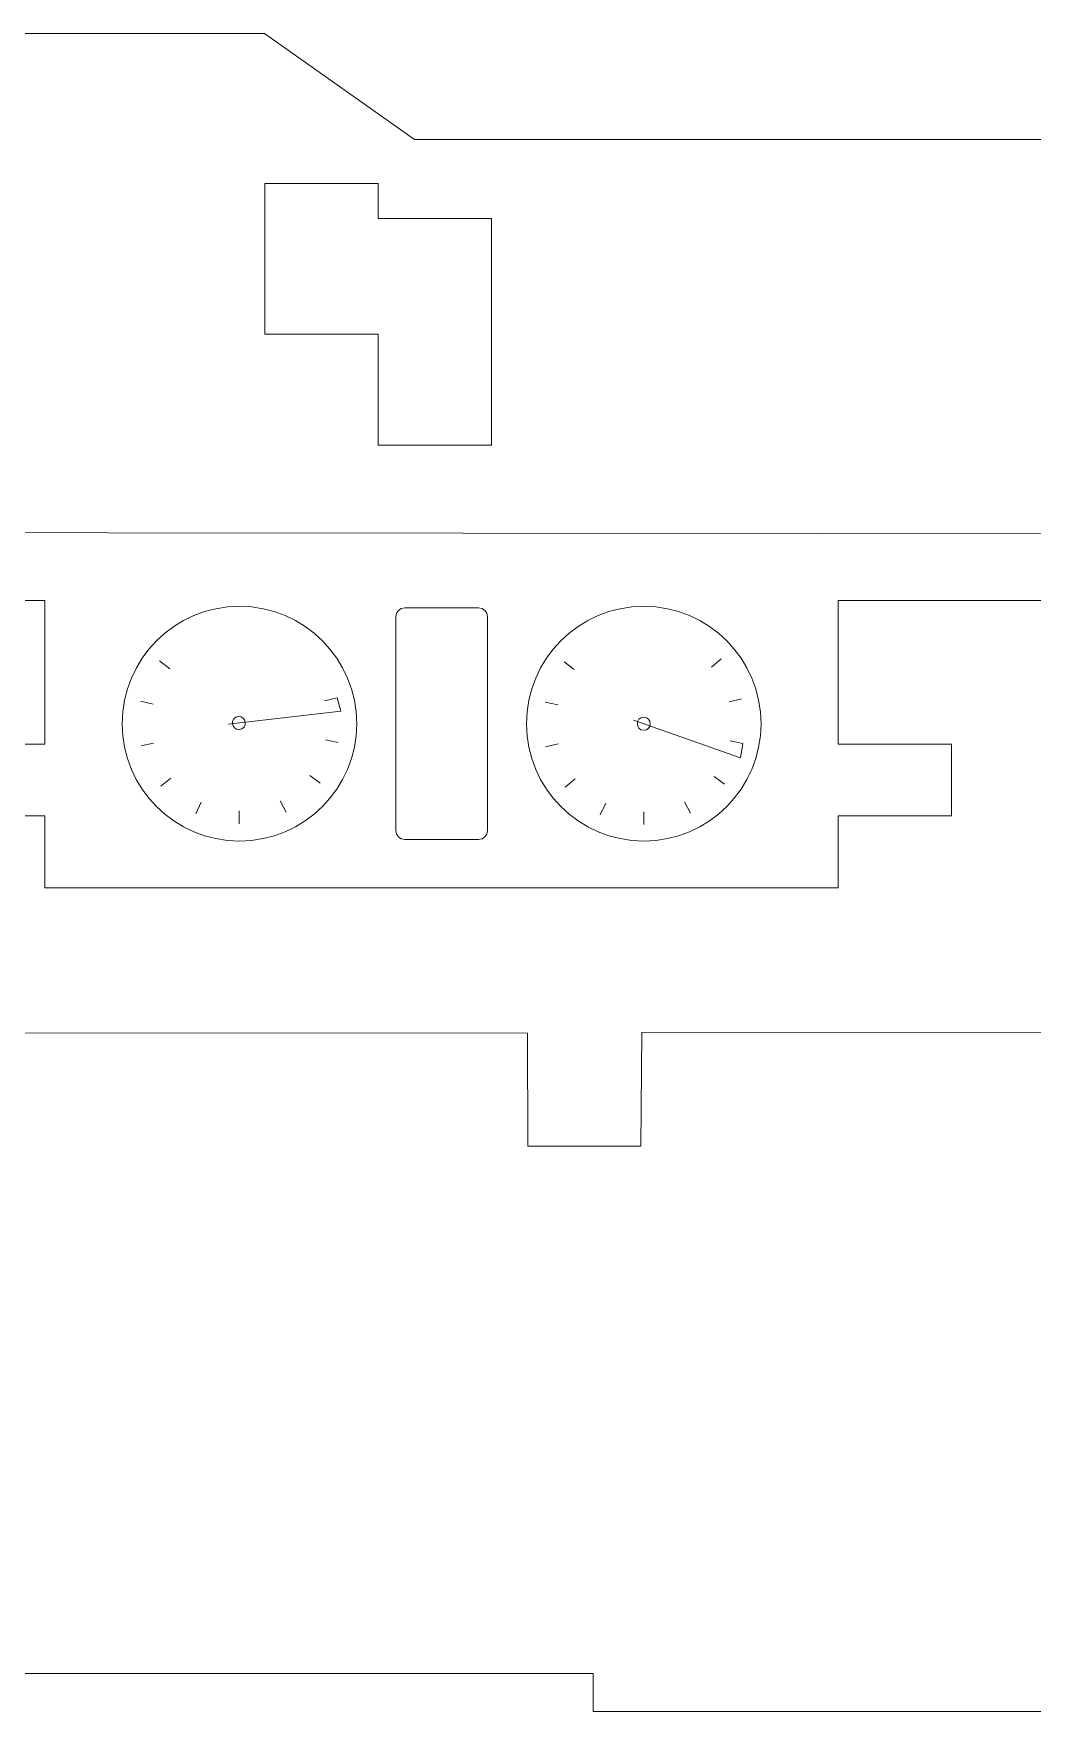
# Model space of a CAD drawing. Header units: centimetres. Extents: x -55 to 59, y -21 to 8.
# Drawn here: x 22.958 to 25.604, y -15.095 to -10.652 of the extents above; entities that cross this region are included whole.
import ezdxf

# ---------------------------------------------------------------- set-up
doc = ezdxf.new("R2010")
doc.units = ezdxf.units.CM
doc.header["$MEASUREMENT"] = 0
doc.layers.add('Camada 1', color=7, linetype='Continuous')

msp = doc.modelspace()

# ---------------------------------------------------------------- linework, layer by layer
at = {"layer": 'Camada 1', "color": 3, "lineweight": 9}
for points, knots in [([(25.38984, -12.72344), (25.38984, -12.72344), (25.38984, -12.53329), (25.38984, -12.53329), (25.38984, -12.53329), (25.38984, -12.53329), (25.08959, -12.53329), (25.08959, -12.53329), (25.08959, -12.53329), (25.08959, -12.53329), (25.08959, -12.15308), (25.08959, -12.15308), (25.08959, -12.15308), (25.08959, -12.15308), (25.82923, -12.15308), (25.82923, -12.15308), (25.82923, -12.15308), (25.82923, -12.15308), (25.82923, -12.45332), (25.82923, -12.45332), (25.82923, -12.45332), (25.82923, -12.45332), (26.42976, -12.45332), (26.42976, -12.45332), (26.42976, -12.45332), (26.42976, -12.45332), (26.42976, -12.15308), (26.42976, -12.15308), (26.42976, -12.15308), (26.42976, -12.15308), (26.89336, -12.15308), (26.89336, -12.15308), (26.89336, -12.15308), (26.89336, -12.15308), (26.91687, -11.97734), (26.91687, -11.97734), (26.91687, -11.97734), (26.91687, -11.97734), (27.21459, -12.01652), (27.21459, -12.01652), (27.21459, -12.01652), (27.21459, -12.01652), (27.25377, -11.71885), (27.25377, -11.71885), (27.25377, -11.71885), (27.25377, -11.71885), (26.95609, -11.67965), (26.95609, -11.67965), (26.95609, -11.67965), (26.95609, -11.67965), (26.988, -11.23556), (26.988, -11.23556), (26.988, -11.23556), (26.988, -11.23556), (27.28825, -11.23556), (27.28825, -11.23556), (27.28825, -11.23556), (27.28825, -11.23556), (27.28825, -10.93526), (27.28825, -10.93526), (27.28825, -10.93526), (27.28825, -10.93526), (26.988, -10.93526), (26.988, -10.93526), (26.988, -10.93526), (26.988, -10.93526), (26.988, -10.6518), (26.988, -10.6518), (26.988, -10.6518), (26.988, -10.6518), (26.47167, -10.6518), (26.47167, -10.6518), (26.47167, -10.6518), (26.47167, -10.6518), (26.25038, -10.93206), (26.25038, -10.93206), (26.25038, -10.93206), (26.25038, -10.93206), (23.96727, -10.93206), (23.96727, -10.93206), (23.96727, -10.93206), (23.96727, -10.93206), (23.56975, -10.6518), (23.56975, -10.6518), (23.56975, -10.6518), (23.56975, -10.6518), (20.86741, -10.6518), (20.86741, -10.6518), (20.86741, -10.6518), (20.86741, -10.6518), (20.41762, -10.94309), (20.41762, -10.94309), (20.41762, -10.94309), (20.41762, -10.94309), (17.97187, -10.94549), (17.97187, -10.94549), (17.97187, -10.94549), (17.97187, -10.94549), (17.76101, -10.6518), (17.76101, -10.6518), (17.76101, -10.6518), (17.76101, -10.6518), (17.44918, -10.6518), (17.44918, -10.6518), (17.44918, -10.6518), (17.44918, -10.6518), (17.44918, -10.93526), (17.44918, -10.93526), (17.44918, -10.93526), (17.44918, -10.93526), (17.14893, -10.93526), (17.14893, -10.93526), (17.14893, -10.93526), (17.14893, -10.93526), (17.14893, -11.23552), (17.14893, -11.23552), (17.14893, -11.23552), (17.14893, -11.23552), (17.44918, -11.23552), (17.44918, -11.23552), (17.44918, -11.23552), (17.44918, -11.23552), (17.48707, -11.67965), (17.48707, -11.67965), (17.48707, -11.67965), (17.48707, -11.67965), (17.18341, -11.71881), (17.18341, -11.71881), (17.18341, -11.71881), (17.18341, -11.71881), (17.22257, -12.01649), (17.22257, -12.01649), (17.22257, -12.01649), (17.22257, -12.01649), (17.53218, -11.96812), (17.53218, -11.96812), (17.53218, -11.96812), (17.53218, -11.96812), (17.56104, -12.15308), (17.56104, -12.15308), (17.56104, -12.15308), (17.56104, -12.15308), (22.98775, -12.15308), (22.98775, -12.15308), (22.98775, -12.15308), (22.98775, -12.15308), (22.98775, -12.53329), (22.98775, -12.53329), (22.98775, -12.53329), (22.98775, -12.53329), (22.68748, -12.53329), (22.68748, -12.53329), (22.68748, -12.53329), (22.68748, -12.53329), (22.68748, -12.72344), (22.68748, -12.72344), (22.68748, -12.72344), (22.68748, -12.72344), (22.98775, -12.72344), (22.98775, -12.72344), (22.98775, -12.72344), (22.98775, -12.72344), (22.98775, -12.91372), (22.98775, -12.91372), (22.98775, -12.91372), (22.98775, -12.91372), (25.08959, -12.91372), (25.08959, -12.91372), (25.08959, -12.91372), (25.08959, -12.91372), (25.08959, -12.72344), (25.08959, -12.72344), (25.08959, -12.72344), (25.08959, -12.72344), (25.38984, -12.72344), (25.38984, -12.72344)], [0, 0, 0, 0, 0.0222222, 0.0222222, 0.0222222, 0.0222222, 0.0444444, 0.0444444, 0.0444444, 0.0444444, 0.0666667, 0.0666667, 0.0666667, 0.0666667, 0.0888889, 0.0888889, 0.0888889, 0.0888889, 0.1111111, 0.1111111, 0.1111111, 0.1111111, 0.1333333, 0.1333333, 0.1333333, 0.1333333, 0.1555556, 0.1555556, 0.1555556, 0.1555556, 0.1777778, 0.1777778, 0.1777778, 0.1777778, 0.2, 0.2, 0.2, 0.2, 0.2222222, 0.2222222, 0.2222222, 0.2222222, 0.2444444, 0.2444444, 0.2444444, 0.2444444, 0.2666667, 0.2666667, 0.2666667, 0.2666667, 0.2888889, 0.2888889, 0.2888889, 0.2888889, 0.3111111, 0.3111111, 0.3111111, 0.3111111, 0.3333333, 0.3333333, 0.3333333, 0.3333333, 0.3555556, 0.3555556, 0.3555556, 0.3555556, 0.3777778, 0.3777778, 0.3777778, 0.3777778, 0.4, 0.4, 0.4, 0.4, 0.4222222, 0.4222222, 0.4222222, 0.4222222, 0.4444444, 0.4444444, 0.4444444, 0.4444444, 0.4666667, 0.4666667, 0.4666667, 0.4666667, 0.4888889, 0.4888889, 0.4888889, 0.4888889, 0.5111111, 0.5111111, 0.5111111, 0.5111111, 0.5333333, 0.5333333, 0.5333333, 0.5333333, 0.5555556, 0.5555556, 0.5555556, 0.5555556, 0.5777778, 0.5777778, 0.5777778, 0.5777778, 0.6, 0.6, 0.6, 0.6, 0.6222222, 0.6222222, 0.6222222, 0.6222222, 0.6444444, 0.6444444, 0.6444444, 0.6444444, 0.6666667, 0.6666667, 0.6666667, 0.6666667, 0.6888889, 0.6888889, 0.6888889, 0.6888889, 0.7111111, 0.7111111, 0.7111111, 0.7111111, 0.7333333, 0.7333333, 0.7333333, 0.7333333, 0.7555556, 0.7555556, 0.7555556, 0.7555556, 0.7777778, 0.7777778, 0.7777778, 0.7777778, 0.8, 0.8, 0.8, 0.8, 0.8222222, 0.8222222, 0.8222222, 0.8222222, 0.8444444, 0.8444444, 0.8444444, 0.8444444, 0.8666667, 0.8666667, 0.8666667, 0.8666667, 0.8888889, 0.8888889, 0.8888889, 0.8888889, 0.9111111, 0.9111111, 0.9111111, 0.9111111, 0.9333333, 0.9333333, 0.9333333, 0.9333333, 0.9555556, 0.9555556, 0.9555556, 0.9555556, 1, 1, 1, 1]), ([(24.44058, -14.99448), (24.44058, -14.99448), (24.44058, -15.09459), (24.44058, -15.09459), (24.44058, -15.09459), (24.44058, -15.09459), (27.9339, -15.09459), (27.9339, -15.09459), (27.9339, -15.09459), (27.9339, -15.09459), (27.9667, -15.0922), (27.9667, -15.0922), (27.9667, -15.0922), (27.9667, -15.0922), (27.99903, -15.08551), (27.99903, -15.08551), (27.99903, -15.08551), (27.99903, -15.08551), (28.03035, -15.07475), (28.03035, -15.07475), (28.03035, -15.07475), (28.03035, -15.07475), (28.06015, -15.06017), (28.06015, -15.06017), (28.06015, -15.06017), (28.06015, -15.06017), (28.0879, -15.04203), (28.0879, -15.04203), (28.0879, -15.04203), (28.0879, -15.04203), (28.11308, -15.02057), (28.11308, -15.02057), (28.11308, -15.02057), (28.11308, -15.02057), (28.13517, -14.99604), (28.13517, -14.99604), (28.13517, -14.99604), (28.13517, -14.99604), (28.15364, -14.96868), (28.15364, -14.96868), (28.15364, -14.96868), (28.15364, -14.96868), (28.17823, -14.90968), (28.17823, -14.90968), (28.17823, -14.90968), (28.17823, -14.90968), (28.18694, -14.84433), (28.18694, -14.84433), (28.18694, -14.84433), (28.18694, -14.84433), (28.18547, -12.69412), (28.18547, -12.69412), (28.18547, -12.69412), (28.18547, -12.69412), (28.18149, -12.6712), (28.18149, -12.6712), (28.18149, -12.6712), (28.18149, -12.6712), (28.17544, -12.64901), (28.17544, -12.64901), (28.17544, -12.64901), (28.17544, -12.64901), (28.16745, -12.62763), (28.16745, -12.62763), (28.16745, -12.62763), (28.16745, -12.62763), (28.15761, -12.60718), (28.15761, -12.60718), (28.15761, -12.60718), (28.15761, -12.60718), (28.14605, -12.58776), (28.14605, -12.58776), (28.14605, -12.58776), (28.14605, -12.58776), (28.13287, -12.56947), (28.13287, -12.56947), (28.13287, -12.56947), (28.13287, -12.56947), (28.11818, -12.55241), (28.11818, -12.55241), (28.11818, -12.55241), (28.11818, -12.55241), (28.1021, -12.53668), (28.1021, -12.53668), (28.1021, -12.53668), (28.1021, -12.53668), (28.08473, -12.52238), (28.08473, -12.52238), (28.08473, -12.52238), (28.08473, -12.52238), (28.06618, -12.50962), (28.06618, -12.50962), (28.06618, -12.50962), (28.06618, -12.50962), (28.04658, -12.49849), (28.04658, -12.49849), (28.04658, -12.49849), (28.04658, -12.49849), (28.02602, -12.4891), (28.02602, -12.4891), (28.02602, -12.4891), (28.02602, -12.4891), (28.00462, -12.48154), (28.00462, -12.48154), (28.00462, -12.48154), (28.00462, -12.48154), (27.98249, -12.47593), (27.98249, -12.47593), (27.98249, -12.47593), (27.98249, -12.47593), (27.95974, -12.47236), (27.95974, -12.47236), (27.95974, -12.47236), (27.95974, -12.47236), (27.93648, -12.47093), (27.93648, -12.47093), (27.93648, -12.47093), (27.93648, -12.47093), (26.96956, -12.47093), (26.96956, -12.47093), (26.96956, -12.47093), (26.96956, -12.47093), (26.96944, -13.29614), (26.96944, -13.29614), (26.96944, -13.29614), (26.96944, -13.29614), (24.56903, -13.29727), (24.56903, -13.29727), (24.56903, -13.29727), (24.56903, -13.29727), (24.56706, -13.59746), (24.56706, -13.59746), (24.56706, -13.59746), (24.56706, -13.59746), (24.26744, -13.59758), (24.26744, -13.59758), (24.26744, -13.59758), (24.26744, -13.59758), (24.26675, -13.29889), (24.26675, -13.29889), (24.26675, -13.29889), (24.26675, -13.29889), (21.56656, -13.29727), (21.56656, -13.29727), (21.56656, -13.29727), (21.56656, -13.29727), (21.56404, -13.59758), (21.56404, -13.59758), (21.56404, -13.59758), (21.56404, -13.59758), (21.26385, -13.59758), (21.26385, -13.59758), (21.26385, -13.59758), (21.26385, -13.59758), (21.26378, -13.29775), (21.26378, -13.29775), (21.26378, -13.29775), (21.26378, -13.29775), (18.86388, -13.29727), (18.86388, -13.29727), (18.86388, -13.29727), (18.86388, -13.29727), (18.86144, -12.4714), (18.86144, -12.4714), (18.86144, -12.4714), (18.86144, -12.4714), (17.86249, -12.47384), (17.86249, -12.47384), (17.86249, -12.47384), (17.86249, -12.47384), (17.83944, -12.47918), (17.83944, -12.47918), (17.83944, -12.47918), (17.83944, -12.47918), (17.81737, -12.48635), (17.81737, -12.48635), (17.81737, -12.48635), (17.81737, -12.48635), (17.79634, -12.49527), (17.79634, -12.49527), (17.79634, -12.49527), (17.79634, -12.49527), (17.77642, -12.50584), (17.77642, -12.50584), (17.77642, -12.50584), (17.77642, -12.50584), (17.75769, -12.51798), (17.75769, -12.51798), (17.75769, -12.51798), (17.75769, -12.51798), (17.74022, -12.53159), (17.74022, -12.53159), (17.74022, -12.53159), (17.74022, -12.53159), (17.72408, -12.54661), (17.72408, -12.54661), (17.72408, -12.54661), (17.72408, -12.54661), (17.70934, -12.56292), (17.70934, -12.56292), (17.70934, -12.56292), (17.70934, -12.56292), (17.69606, -12.58045), (17.69606, -12.58045), (17.69606, -12.58045), (17.69606, -12.58045), (17.68433, -12.5991), (17.68433, -12.5991), (17.68433, -12.5991), (17.68433, -12.5991), (17.67421, -12.61879), (17.67421, -12.61879), (17.67421, -12.61879), (17.67421, -12.61879), (17.66577, -12.63944), (17.66577, -12.63944), (17.66577, -12.63944), (17.66577, -12.63944), (17.65908, -12.66094), (17.65908, -12.66094), (17.65908, -12.66094), (17.65908, -12.66094), (17.65422, -12.68322), (17.65422, -12.68322), (17.65422, -12.68322), (17.65422, -12.68322), (17.65125, -12.70619), (17.65125, -12.70619), (17.65125, -12.70619), (17.65125, -12.70619), (17.65024, -12.72975), (17.65024, -12.72975), (17.65024, -12.72975), (17.65024, -12.72975), (17.65153, -14.86982), (17.65153, -14.86982), (17.65153, -14.86982), (17.65153, -14.86982), (17.65608, -14.89323), (17.65608, -14.89323), (17.65608, -14.89323), (17.65608, -14.89323), (17.66246, -14.91582), (17.66246, -14.91582), (17.66246, -14.91582), (17.66246, -14.91582), (17.67058, -14.93751), (17.67058, -14.93751), (17.67058, -14.93751), (17.67058, -14.93751), (17.68038, -14.95821), (17.68038, -14.95821), (17.68038, -14.95821), (17.68038, -14.95821), (17.69177, -14.97781), (17.69177, -14.97781), (17.69177, -14.97781), (17.69177, -14.97781), (17.70469, -14.99623), (17.70469, -14.99623), (17.70469, -14.99623), (17.70469, -14.99623), (17.71906, -15.01337), (17.71906, -15.01337), (17.71906, -15.01337), (17.71906, -15.01337), (17.73481, -15.02914), (17.73481, -15.02914), (17.73481, -15.02914), (17.73481, -15.02914), (17.75187, -15.04344), (17.75187, -15.04344), (17.75187, -15.04344), (17.75187, -15.04344), (17.77015, -15.05618), (17.77015, -15.05618), (17.77015, -15.05618), (17.77015, -15.05618), (17.78958, -15.06727), (17.78958, -15.06727), (17.78958, -15.06727), (17.78958, -15.06727), (17.81009, -15.0766), (17.81009, -15.0766), (17.81009, -15.0766), (17.81009, -15.0766), (17.83162, -15.0841), (17.83162, -15.0841), (17.83162, -15.0841), (17.83162, -15.0841), (17.85407, -15.08966), (17.85407, -15.08966), (17.85407, -15.08966), (17.85407, -15.08966), (17.87738, -15.09318), (17.87738, -15.09318), (17.87738, -15.09318), (17.87738, -15.09318), (17.90147, -15.09459), (17.90147, -15.09459), (17.90147, -15.09459), (17.90147, -15.09459), (21.36702, -15.09459), (21.36702, -15.09459), (21.36702, -15.09459), (21.36702, -15.09459), (21.36702, -14.99448), (21.36702, -14.99448), (21.36702, -14.99448), (21.36702, -14.99448), (24.44058, -14.99448), (24.44058, -14.99448)], [0, 0, 0, 0, 0.0126582, 0.0126582, 0.0126582, 0.0126582, 0.0253165, 0.0253165, 0.0253165, 0.0253165, 0.0379747, 0.0379747, 0.0379747, 0.0379747, 0.0506329, 0.0506329, 0.0506329, 0.0506329, 0.0632911, 0.0632911, 0.0632911, 0.0632911, 0.0759494, 0.0759494, 0.0759494, 0.0759494, 0.0886076, 0.0886076, 0.0886076, 0.0886076, 0.1012658, 0.1012658, 0.1012658, 0.1012658, 0.1139241, 0.1139241, 0.1139241, 0.1139241, 0.1265823, 0.1265823, 0.1265823, 0.1265823, 0.1392405, 0.1392405, 0.1392405, 0.1392405, 0.1518987, 0.1518987, 0.1518987, 0.1518987, 0.164557, 0.164557, 0.164557, 0.164557, 0.1772152, 0.1772152, 0.1772152, 0.1772152, 0.1898734, 0.1898734, 0.1898734, 0.1898734, 0.2025316, 0.2025316, 0.2025316, 0.2025316, 0.2151899, 0.2151899, 0.2151899, 0.2151899, 0.2278481, 0.2278481, 0.2278481, 0.2278481, 0.2405063, 0.2405063, 0.2405063, 0.2405063, 0.2531646, 0.2531646, 0.2531646, 0.2531646, 0.2658228, 0.2658228, 0.2658228, 0.2658228, 0.278481, 0.278481, 0.278481, 0.278481, 0.2911392, 0.2911392, 0.2911392, 0.2911392, 0.3037975, 0.3037975, 0.3037975, 0.3037975, 0.3164557, 0.3164557, 0.3164557, 0.3164557, 0.3291139, 0.3291139, 0.3291139, 0.3291139, 0.3417722, 0.3417722, 0.3417722, 0.3417722, 0.3544304, 0.3544304, 0.3544304, 0.3544304, 0.3670886, 0.3670886, 0.3670886, 0.3670886, 0.3797468, 0.3797468, 0.3797468, 0.3797468, 0.3924051, 0.3924051, 0.3924051, 0.3924051, 0.4050633, 0.4050633, 0.4050633, 0.4050633, 0.4177215, 0.4177215, 0.4177215, 0.4177215, 0.4303797, 0.4303797, 0.4303797, 0.4303797, 0.443038, 0.443038, 0.443038, 0.443038, 0.4556962, 0.4556962, 0.4556962, 0.4556962, 0.4683544, 0.4683544, 0.4683544, 0.4683544, 0.4810127, 0.4810127, 0.4810127, 0.4810127, 0.4936709, 0.4936709, 0.4936709, 0.4936709, 0.5063291, 0.5063291, 0.5063291, 0.5063291, 0.5189873, 0.5189873, 0.5189873, 0.5189873, 0.5316456, 0.5316456, 0.5316456, 0.5316456, 0.5443038, 0.5443038, 0.5443038, 0.5443038, 0.556962, 0.556962, 0.556962, 0.556962, 0.5696203, 0.5696203, 0.5696203, 0.5696203, 0.5822785, 0.5822785, 0.5822785, 0.5822785, 0.5949367, 0.5949367, 0.5949367, 0.5949367, 0.6075949, 0.6075949, 0.6075949, 0.6075949, 0.6202532, 0.6202532, 0.6202532, 0.6202532, 0.6329114, 0.6329114, 0.6329114, 0.6329114, 0.6455696, 0.6455696, 0.6455696, 0.6455696, 0.6582278, 0.6582278, 0.6582278, 0.6582278, 0.6708861, 0.6708861, 0.6708861, 0.6708861, 0.6835443, 0.6835443, 0.6835443, 0.6835443, 0.6962025, 0.6962025, 0.6962025, 0.6962025, 0.7088608, 0.7088608, 0.7088608, 0.7088608, 0.721519, 0.721519, 0.721519, 0.721519, 0.7341772, 0.7341772, 0.7341772, 0.7341772, 0.7468354, 0.7468354, 0.7468354, 0.7468354, 0.7594937, 0.7594937, 0.7594937, 0.7594937, 0.7721519, 0.7721519, 0.7721519, 0.7721519, 0.7848101, 0.7848101, 0.7848101, 0.7848101, 0.7974684, 0.7974684, 0.7974684, 0.7974684, 0.8101266, 0.8101266, 0.8101266, 0.8101266, 0.8227848, 0.8227848, 0.8227848, 0.8227848, 0.835443, 0.835443, 0.835443, 0.835443, 0.8481013, 0.8481013, 0.8481013, 0.8481013, 0.8607595, 0.8607595, 0.8607595, 0.8607595, 0.8734177, 0.8734177, 0.8734177, 0.8734177, 0.8860759, 0.8860759, 0.8860759, 0.8860759, 0.8987342, 0.8987342, 0.8987342, 0.8987342, 0.9113924, 0.9113924, 0.9113924, 0.9113924, 0.9240506, 0.9240506, 0.9240506, 0.9240506, 0.9367089, 0.9367089, 0.9367089, 0.9367089, 0.9493671, 0.9493671, 0.9493671, 0.9493671, 0.9620253, 0.9620253, 0.9620253, 0.9620253, 0.9746835, 0.9746835, 0.9746835, 0.9746835, 1, 1, 1, 1])]:
    msp.add_open_spline(points, degree=3, knots=knots, dxfattribs=at)
at = {"layer": 'Camada 1', "color": 5, "lineweight": 9}
msp.add_open_spline([(23.87072, -11.04886), (23.87072, -11.04886), (23.5704, -11.04886), (23.5704, -11.04886), (23.5704, -11.04886), (23.5704, -11.04886), (23.5704, -11.44792), (23.5704, -11.44792), (23.5704, -11.44792), (23.5704, -11.44792), (23.87072, -11.44792), (23.87072, -11.44792), (23.87072, -11.44792), (23.87072, -11.44792), (23.87072, -11.74184), (23.87072, -11.74184), (23.87072, -11.74184), (23.87072, -11.74184), (24.17102, -11.74184), (24.17102, -11.74184), (24.17102, -11.74184), (24.17102, -11.74184), (24.17102, -11.14126), (24.17102, -11.14126), (24.17102, -11.14126), (24.17102, -11.14126), (23.87072, -11.14126), (23.87072, -11.14126), (23.87072, -11.14126), (23.87072, -11.14126), (23.87072, -11.04886), (23.87072, -11.04886)], degree=3, knots=[0, 0, 0, 0, 0.1111111, 0.1111111, 0.1111111, 0.1111111, 0.2222222, 0.2222222, 0.2222222, 0.2222222, 0.3333333, 0.3333333, 0.3333333, 0.3333333, 0.4444444, 0.4444444, 0.4444444, 0.4444444, 0.5555556, 0.5555556, 0.5555556, 0.5555556, 0.6666667, 0.6666667, 0.6666667, 0.6666667, 0.7777778, 0.7777778, 0.7777778, 0.7777778, 1, 1, 1, 1], dxfattribs=at)
at = {"layer": 'Camada 1', "color": 1, "lineweight": 9}
msp.add_open_spline([(26.91687, -11.97734), (26.91687, -11.97734), (17.51168, -11.96812), (17.51168, -11.96812)], degree=3, dxfattribs=at)
for points, knots in [([(23.80024, -12.57151), (23.80024, -12.57151), (23.78979, -12.60004), (23.78979, -12.60004), (23.78979, -12.60004), (23.78979, -12.60004), (23.77671, -12.6272), (23.77671, -12.6272), (23.77671, -12.6272), (23.77671, -12.6272), (23.76115, -12.65281), (23.76115, -12.65281), (23.76115, -12.65281), (23.76115, -12.65281), (23.74327, -12.67673), (23.74327, -12.67673), (23.74327, -12.67673), (23.74327, -12.67673), (23.72322, -12.69879), (23.72322, -12.69879), (23.72322, -12.69879), (23.72322, -12.69879), (23.70116, -12.71884), (23.70116, -12.71884), (23.70116, -12.71884), (23.70116, -12.71884), (23.67724, -12.73673), (23.67724, -12.73673), (23.67724, -12.73673), (23.67724, -12.73673), (23.65163, -12.75229), (23.65163, -12.75229), (23.65163, -12.75229), (23.65163, -12.75229), (23.62448, -12.76537), (23.62448, -12.76537), (23.62448, -12.76537), (23.62448, -12.76537), (23.59594, -12.77582), (23.59594, -12.77582), (23.59594, -12.77582), (23.59594, -12.77582), (23.56617, -12.78348), (23.56617, -12.78348), (23.56617, -12.78348), (23.56617, -12.78348), (23.53532, -12.78819), (23.53532, -12.78819), (23.53532, -12.78819), (23.53532, -12.78819), (23.50356, -12.78979), (23.50356, -12.78979), (23.50356, -12.78979), (23.50356, -12.78979), (23.4718, -12.78819), (23.4718, -12.78819), (23.4718, -12.78819), (23.4718, -12.78819), (23.44095, -12.78348), (23.44095, -12.78348), (23.44095, -12.78348), (23.44095, -12.78348), (23.41118, -12.77583), (23.41118, -12.77583), (23.41118, -12.77583), (23.41118, -12.77583), (23.38264, -12.76538), (23.38264, -12.76538), (23.38264, -12.76538), (23.38264, -12.76538), (23.35548, -12.7523), (23.35548, -12.7523), (23.35548, -12.7523), (23.35548, -12.7523), (23.32987, -12.73674), (23.32987, -12.73674), (23.32987, -12.73674), (23.32987, -12.73674), (23.30595, -12.71886), (23.30595, -12.71886), (23.30595, -12.71886), (23.30595, -12.71886), (23.28389, -12.69881), (23.28389, -12.69881), (23.28389, -12.69881), (23.28389, -12.69881), (23.26384, -12.67675), (23.26384, -12.67675), (23.26384, -12.67675), (23.26384, -12.67675), (23.24596, -12.65284), (23.24596, -12.65284), (23.24596, -12.65284), (23.24596, -12.65284), (23.2304, -12.62722), (23.2304, -12.62722), (23.2304, -12.62722), (23.2304, -12.62722), (23.21732, -12.60007), (23.21732, -12.60007), (23.21732, -12.60007), (23.21732, -12.60007), (23.20688, -12.57153), (23.20688, -12.57153), (23.20688, -12.57153), (23.20688, -12.57153), (23.19922, -12.54176), (23.19922, -12.54176), (23.19922, -12.54176), (23.19922, -12.54176), (23.19452, -12.51091), (23.19452, -12.51091), (23.19452, -12.51091), (23.19452, -12.51091), (23.19291, -12.47915), (23.19291, -12.47915), (23.19291, -12.47915), (23.19291, -12.47915), (23.19452, -12.44739), (23.19452, -12.44739), (23.19452, -12.44739), (23.19452, -12.44739), (23.19922, -12.41654), (23.19922, -12.41654), (23.19922, -12.41654), (23.19922, -12.41654), (23.20688, -12.38677), (23.20688, -12.38677), (23.20688, -12.38677), (23.20688, -12.38677), (23.21732, -12.35823), (23.21732, -12.35823), (23.21732, -12.35823), (23.21732, -12.35823), (23.23041, -12.33107), (23.23041, -12.33107), (23.23041, -12.33107), (23.23041, -12.33107), (23.24597, -12.30546), (23.24597, -12.30546), (23.24597, -12.30546), (23.24597, -12.30546), (23.26385, -12.28155), (23.26385, -12.28155), (23.26385, -12.28155), (23.26385, -12.28155), (23.2839, -12.25949), (23.2839, -12.25949), (23.2839, -12.25949), (23.2839, -12.25949), (23.30596, -12.23944), (23.30596, -12.23944), (23.30596, -12.23944), (23.30596, -12.23944), (23.32987, -12.22155), (23.32987, -12.22155), (23.32987, -12.22155), (23.32987, -12.22155), (23.35549, -12.20599), (23.35549, -12.20599), (23.35549, -12.20599), (23.35549, -12.20599), (23.38264, -12.19291), (23.38264, -12.19291), (23.38264, -12.19291), (23.38264, -12.19291), (23.41118, -12.18247), (23.41118, -12.18247), (23.41118, -12.18247), (23.41118, -12.18247), (23.44095, -12.17481), (23.44095, -12.17481), (23.44095, -12.17481), (23.44095, -12.17481), (23.4718, -12.1701), (23.4718, -12.1701), (23.4718, -12.1701), (23.4718, -12.1701), (23.50356, -12.1685), (23.50356, -12.1685), (23.50356, -12.1685), (23.50356, -12.1685), (23.53532, -12.17011), (23.53532, -12.17011), (23.53532, -12.17011), (23.53532, -12.17011), (23.56617, -12.17481), (23.56617, -12.17481), (23.56617, -12.17481), (23.56617, -12.17481), (23.59594, -12.18247), (23.59594, -12.18247), (23.59594, -12.18247), (23.59594, -12.18247), (23.62448, -12.19292), (23.62448, -12.19292), (23.62448, -12.19292), (23.62448, -12.19292), (23.65163, -12.206), (23.65163, -12.206), (23.65163, -12.206), (23.65163, -12.206), (23.67724, -12.22156), (23.67724, -12.22156), (23.67724, -12.22156), (23.67724, -12.22156), (23.70116, -12.23944), (23.70116, -12.23944), (23.70116, -12.23944), (23.70116, -12.23944), (23.72322, -12.25949), (23.72322, -12.25949), (23.72322, -12.25949), (23.72322, -12.25949), (23.74327, -12.28155), (23.74327, -12.28155), (23.74327, -12.28155), (23.74327, -12.28155), (23.76115, -12.30547), (23.76115, -12.30547), (23.76115, -12.30547), (23.76115, -12.30547), (23.77671, -12.33108), (23.77671, -12.33108), (23.77671, -12.33108), (23.77671, -12.33108), (23.78979, -12.35824), (23.78979, -12.35824), (23.78979, -12.35824), (23.78979, -12.35824), (23.80024, -12.38678), (23.80024, -12.38678), (23.80024, -12.38678), (23.80024, -12.38678), (23.80789, -12.41655), (23.80789, -12.41655), (23.80789, -12.41655), (23.80789, -12.41655), (23.8126, -12.44739), (23.8126, -12.44739), (23.8126, -12.44739), (23.8126, -12.44739), (23.8142, -12.47915), (23.8142, -12.47915), (23.8142, -12.47915), (23.8142, -12.47915), (23.8126, -12.5109), (23.8126, -12.5109), (23.8126, -12.5109), (23.8126, -12.5109), (23.80789, -12.54174), (23.80789, -12.54174), (23.80789, -12.54174), (23.80789, -12.54174), (23.80024, -12.57151), (23.80024, -12.57151)], [0, 0, 0, 0, 0.0153846, 0.0153846, 0.0153846, 0.0153846, 0.0307692, 0.0307692, 0.0307692, 0.0307692, 0.0461538, 0.0461538, 0.0461538, 0.0461538, 0.0615385, 0.0615385, 0.0615385, 0.0615385, 0.0769231, 0.0769231, 0.0769231, 0.0769231, 0.0923077, 0.0923077, 0.0923077, 0.0923077, 0.1076923, 0.1076923, 0.1076923, 0.1076923, 0.1230769, 0.1230769, 0.1230769, 0.1230769, 0.1384615, 0.1384615, 0.1384615, 0.1384615, 0.1538462, 0.1538462, 0.1538462, 0.1538462, 0.1692308, 0.1692308, 0.1692308, 0.1692308, 0.1846154, 0.1846154, 0.1846154, 0.1846154, 0.2, 0.2, 0.2, 0.2, 0.2153846, 0.2153846, 0.2153846, 0.2153846, 0.2307692, 0.2307692, 0.2307692, 0.2307692, 0.2461538, 0.2461538, 0.2461538, 0.2461538, 0.2615385, 0.2615385, 0.2615385, 0.2615385, 0.2769231, 0.2769231, 0.2769231, 0.2769231, 0.2923077, 0.2923077, 0.2923077, 0.2923077, 0.3076923, 0.3076923, 0.3076923, 0.3076923, 0.3230769, 0.3230769, 0.3230769, 0.3230769, 0.3384615, 0.3384615, 0.3384615, 0.3384615, 0.3538462, 0.3538462, 0.3538462, 0.3538462, 0.3692308, 0.3692308, 0.3692308, 0.3692308, 0.3846154, 0.3846154, 0.3846154, 0.3846154, 0.4, 0.4, 0.4, 0.4, 0.4153846, 0.4153846, 0.4153846, 0.4153846, 0.4307692, 0.4307692, 0.4307692, 0.4307692, 0.4461538, 0.4461538, 0.4461538, 0.4461538, 0.4615385, 0.4615385, 0.4615385, 0.4615385, 0.4769231, 0.4769231, 0.4769231, 0.4769231, 0.4923077, 0.4923077, 0.4923077, 0.4923077, 0.5076923, 0.5076923, 0.5076923, 0.5076923, 0.5230769, 0.5230769, 0.5230769, 0.5230769, 0.5384615, 0.5384615, 0.5384615, 0.5384615, 0.5538462, 0.5538462, 0.5538462, 0.5538462, 0.5692308, 0.5692308, 0.5692308, 0.5692308, 0.5846154, 0.5846154, 0.5846154, 0.5846154, 0.6, 0.6, 0.6, 0.6, 0.6153846, 0.6153846, 0.6153846, 0.6153846, 0.6307692, 0.6307692, 0.6307692, 0.6307692, 0.6461538, 0.6461538, 0.6461538, 0.6461538, 0.6615385, 0.6615385, 0.6615385, 0.6615385, 0.6769231, 0.6769231, 0.6769231, 0.6769231, 0.6923077, 0.6923077, 0.6923077, 0.6923077, 0.7076923, 0.7076923, 0.7076923, 0.7076923, 0.7230769, 0.7230769, 0.7230769, 0.7230769, 0.7384615, 0.7384615, 0.7384615, 0.7384615, 0.7538462, 0.7538462, 0.7538462, 0.7538462, 0.7692308, 0.7692308, 0.7692308, 0.7692308, 0.7846154, 0.7846154, 0.7846154, 0.7846154, 0.8, 0.8, 0.8, 0.8, 0.8153846, 0.8153846, 0.8153846, 0.8153846, 0.8307692, 0.8307692, 0.8307692, 0.8307692, 0.8461538, 0.8461538, 0.8461538, 0.8461538, 0.8615385, 0.8615385, 0.8615385, 0.8615385, 0.8769231, 0.8769231, 0.8769231, 0.8769231, 0.8923077, 0.8923077, 0.8923077, 0.8923077, 0.9076923, 0.9076923, 0.9076923, 0.9076923, 0.9230769, 0.9230769, 0.9230769, 0.9230769, 0.9384615, 0.9384615, 0.9384615, 0.9384615, 0.9538462, 0.9538462, 0.9538462, 0.9538462, 0.9692308, 0.9692308, 0.9692308, 0.9692308, 1, 1, 1, 1]), ([(24.14609, -12.78426), (24.14609, -12.78426), (24.13681, -12.78615), (24.13681, -12.78615), (24.13681, -12.78615), (24.13681, -12.78615), (23.94131, -12.7861), (23.94131, -12.7861), (23.94131, -12.7861), (23.94131, -12.7861), (23.93204, -12.78422), (23.93204, -12.78422), (23.93204, -12.78422), (23.93204, -12.78422), (23.92445, -12.77911), (23.92445, -12.77911), (23.92445, -12.77911), (23.92445, -12.77911), (23.91932, -12.77153), (23.91932, -12.77153), (23.91932, -12.77153), (23.91932, -12.77153), (23.91743, -12.76226), (23.91743, -12.76226), (23.91743, -12.76226), (23.91743, -12.76226), (23.91743, -12.19602), (23.91743, -12.19602), (23.91743, -12.19602), (23.91743, -12.19602), (23.91932, -12.18676), (23.91932, -12.18676), (23.91932, -12.18676), (23.91932, -12.18676), (23.92445, -12.17917), (23.92445, -12.17917), (23.92445, -12.17917), (23.92445, -12.17917), (23.93204, -12.17405), (23.93204, -12.17405), (23.93204, -12.17405), (23.93204, -12.17405), (23.94131, -12.17217), (23.94131, -12.17217), (23.94131, -12.17217), (23.94131, -12.17217), (24.13681, -12.17214), (24.13681, -12.17214), (24.13681, -12.17214), (24.13681, -12.17214), (24.14608, -12.17403), (24.14608, -12.17403), (24.14608, -12.17403), (24.14608, -12.17403), (24.15368, -12.17917), (24.15368, -12.17917), (24.15368, -12.17917), (24.15368, -12.17917), (24.15881, -12.18677), (24.15881, -12.18677), (24.15881, -12.18677), (24.15881, -12.18677), (24.16069, -12.19605), (24.16069, -12.19605), (24.16069, -12.19605), (24.16069, -12.19605), (24.16069, -12.76222), (24.16069, -12.76222), (24.16069, -12.76222), (24.16069, -12.76222), (24.15881, -12.77152), (24.15881, -12.77152), (24.15881, -12.77152), (24.15881, -12.77152), (24.15368, -12.77913), (24.15368, -12.77913), (24.15368, -12.77913), (24.15368, -12.77913), (24.14609, -12.78426), (24.14609, -12.78426)], [0, 0, 0, 0, 0.047619, 0.047619, 0.047619, 0.047619, 0.0952381, 0.0952381, 0.0952381, 0.0952381, 0.1428571, 0.1428571, 0.1428571, 0.1428571, 0.1904762, 0.1904762, 0.1904762, 0.1904762, 0.2380952, 0.2380952, 0.2380952, 0.2380952, 0.2857143, 0.2857143, 0.2857143, 0.2857143, 0.3333333, 0.3333333, 0.3333333, 0.3333333, 0.3809524, 0.3809524, 0.3809524, 0.3809524, 0.4285714, 0.4285714, 0.4285714, 0.4285714, 0.4761905, 0.4761905, 0.4761905, 0.4761905, 0.5238095, 0.5238095, 0.5238095, 0.5238095, 0.5714286, 0.5714286, 0.5714286, 0.5714286, 0.6190476, 0.6190476, 0.6190476, 0.6190476, 0.6666667, 0.6666667, 0.6666667, 0.6666667, 0.7142857, 0.7142857, 0.7142857, 0.7142857, 0.7619048, 0.7619048, 0.7619048, 0.7619048, 0.8095238, 0.8095238, 0.8095238, 0.8095238, 0.8571429, 0.8571429, 0.8571429, 0.8571429, 0.9047619, 0.9047619, 0.9047619, 0.9047619, 1, 1, 1, 1]), ([(24.81428, -12.67675), (24.81428, -12.67675), (24.79423, -12.69881), (24.79423, -12.69881), (24.79423, -12.69881), (24.79423, -12.69881), (24.77217, -12.71886), (24.77217, -12.71886), (24.77217, -12.71886), (24.77217, -12.71886), (24.74826, -12.73674), (24.74826, -12.73674), (24.74826, -12.73674), (24.74826, -12.73674), (24.72265, -12.7523), (24.72265, -12.7523), (24.72265, -12.7523), (24.72265, -12.7523), (24.6955, -12.76538), (24.6955, -12.76538), (24.6955, -12.76538), (24.6955, -12.76538), (24.66696, -12.77583), (24.66696, -12.77583), (24.66696, -12.77583), (24.66696, -12.77583), (24.63719, -12.78348), (24.63719, -12.78348), (24.63719, -12.78348), (24.63719, -12.78348), (24.60634, -12.78819), (24.60634, -12.78819), (24.60634, -12.78819), (24.60634, -12.78819), (24.57458, -12.78979), (24.57458, -12.78979), (24.57458, -12.78979), (24.57458, -12.78979), (24.54281, -12.78819), (24.54281, -12.78819), (24.54281, -12.78819), (24.54281, -12.78819), (24.51197, -12.78348), (24.51197, -12.78348), (24.51197, -12.78348), (24.51197, -12.78348), (24.48219, -12.77583), (24.48219, -12.77583), (24.48219, -12.77583), (24.48219, -12.77583), (24.45365, -12.76538), (24.45365, -12.76538), (24.45365, -12.76538), (24.45365, -12.76538), (24.4265, -12.7523), (24.4265, -12.7523), (24.4265, -12.7523), (24.4265, -12.7523), (24.40088, -12.73674), (24.40088, -12.73674), (24.40088, -12.73674), (24.40088, -12.73674), (24.37697, -12.71886), (24.37697, -12.71886), (24.37697, -12.71886), (24.37697, -12.71886), (24.35491, -12.69881), (24.35491, -12.69881), (24.35491, -12.69881), (24.35491, -12.69881), (24.33486, -12.67675), (24.33486, -12.67675), (24.33486, -12.67675), (24.33486, -12.67675), (24.31698, -12.65284), (24.31698, -12.65284), (24.31698, -12.65284), (24.31698, -12.65284), (24.30142, -12.62723), (24.30142, -12.62723), (24.30142, -12.62723), (24.30142, -12.62723), (24.28834, -12.60007), (24.28834, -12.60007), (24.28834, -12.60007), (24.28834, -12.60007), (24.27789, -12.57153), (24.27789, -12.57153), (24.27789, -12.57153), (24.27789, -12.57153), (24.27024, -12.54176), (24.27024, -12.54176), (24.27024, -12.54176), (24.27024, -12.54176), (24.26553, -12.51092), (24.26553, -12.51092), (24.26553, -12.51092), (24.26553, -12.51092), (24.26393, -12.47915), (24.26393, -12.47915), (24.26393, -12.47915), (24.26393, -12.47915), (24.26553, -12.44738), (24.26553, -12.44738), (24.26553, -12.44738), (24.26553, -12.44738), (24.27024, -12.41653), (24.27024, -12.41653), (24.27024, -12.41653), (24.27024, -12.41653), (24.27789, -12.38676), (24.27789, -12.38676), (24.27789, -12.38676), (24.27789, -12.38676), (24.28833, -12.35821), (24.28833, -12.35821), (24.28833, -12.35821), (24.28833, -12.35821), (24.30141, -12.33106), (24.30141, -12.33106), (24.30141, -12.33106), (24.30141, -12.33106), (24.31697, -12.30544), (24.31697, -12.30544), (24.31697, -12.30544), (24.31697, -12.30544), (24.33485, -12.28153), (24.33485, -12.28153), (24.33485, -12.28153), (24.33485, -12.28153), (24.3549, -12.25947), (24.3549, -12.25947), (24.3549, -12.25947), (24.3549, -12.25947), (24.37696, -12.23942), (24.37696, -12.23942), (24.37696, -12.23942), (24.37696, -12.23942), (24.40088, -12.22154), (24.40088, -12.22154), (24.40088, -12.22154), (24.40088, -12.22154), (24.42649, -12.20599), (24.42649, -12.20599), (24.42649, -12.20599), (24.42649, -12.20599), (24.45365, -12.19291), (24.45365, -12.19291), (24.45365, -12.19291), (24.45365, -12.19291), (24.48219, -12.18246), (24.48219, -12.18246), (24.48219, -12.18246), (24.48219, -12.18246), (24.51197, -12.17481), (24.51197, -12.17481), (24.51197, -12.17481), (24.51197, -12.17481), (24.54281, -12.1701), (24.54281, -12.1701), (24.54281, -12.1701), (24.54281, -12.1701), (24.57458, -12.1685), (24.57458, -12.1685), (24.57458, -12.1685), (24.57458, -12.1685), (24.60634, -12.1701), (24.60634, -12.1701), (24.60634, -12.1701), (24.60634, -12.1701), (24.63719, -12.17481), (24.63719, -12.17481), (24.63719, -12.17481), (24.63719, -12.17481), (24.66696, -12.18247), (24.66696, -12.18247), (24.66696, -12.18247), (24.66696, -12.18247), (24.6955, -12.19291), (24.6955, -12.19291), (24.6955, -12.19291), (24.6955, -12.19291), (24.72265, -12.20599), (24.72265, -12.20599), (24.72265, -12.20599), (24.72265, -12.20599), (24.74826, -12.22155), (24.74826, -12.22155), (24.74826, -12.22155), (24.74826, -12.22155), (24.77217, -12.23943), (24.77217, -12.23943), (24.77217, -12.23943), (24.77217, -12.23943), (24.79423, -12.25948), (24.79423, -12.25948), (24.79423, -12.25948), (24.79423, -12.25948), (24.81428, -12.28154), (24.81428, -12.28154), (24.81428, -12.28154), (24.81428, -12.28154), (24.83216, -12.30545), (24.83216, -12.30545), (24.83216, -12.30545), (24.83216, -12.30545), (24.84772, -12.33107), (24.84772, -12.33107), (24.84772, -12.33107), (24.84772, -12.33107), (24.8608, -12.35822), (24.8608, -12.35822), (24.8608, -12.35822), (24.8608, -12.35822), (24.87124, -12.38677), (24.87124, -12.38677), (24.87124, -12.38677), (24.87124, -12.38677), (24.8789, -12.41654), (24.8789, -12.41654), (24.8789, -12.41654), (24.8789, -12.41654), (24.8836, -12.44739), (24.8836, -12.44739), (24.8836, -12.44739), (24.8836, -12.44739), (24.88521, -12.47915), (24.88521, -12.47915), (24.88521, -12.47915), (24.88521, -12.47915), (24.8836, -12.51091), (24.8836, -12.51091), (24.8836, -12.51091), (24.8836, -12.51091), (24.8789, -12.54176), (24.8789, -12.54176), (24.8789, -12.54176), (24.8789, -12.54176), (24.87124, -12.57153), (24.87124, -12.57153), (24.87124, -12.57153), (24.87124, -12.57153), (24.8608, -12.60007), (24.8608, -12.60007), (24.8608, -12.60007), (24.8608, -12.60007), (24.84772, -12.62722), (24.84772, -12.62722), (24.84772, -12.62722), (24.84772, -12.62722), (24.83216, -12.65284), (24.83216, -12.65284), (24.83216, -12.65284), (24.83216, -12.65284), (24.81428, -12.67675), (24.81428, -12.67675)], [0, 0, 0, 0, 0.0153846, 0.0153846, 0.0153846, 0.0153846, 0.0307692, 0.0307692, 0.0307692, 0.0307692, 0.0461538, 0.0461538, 0.0461538, 0.0461538, 0.0615385, 0.0615385, 0.0615385, 0.0615385, 0.0769231, 0.0769231, 0.0769231, 0.0769231, 0.0923077, 0.0923077, 0.0923077, 0.0923077, 0.1076923, 0.1076923, 0.1076923, 0.1076923, 0.1230769, 0.1230769, 0.1230769, 0.1230769, 0.1384615, 0.1384615, 0.1384615, 0.1384615, 0.1538462, 0.1538462, 0.1538462, 0.1538462, 0.1692308, 0.1692308, 0.1692308, 0.1692308, 0.1846154, 0.1846154, 0.1846154, 0.1846154, 0.2, 0.2, 0.2, 0.2, 0.2153846, 0.2153846, 0.2153846, 0.2153846, 0.2307692, 0.2307692, 0.2307692, 0.2307692, 0.2461538, 0.2461538, 0.2461538, 0.2461538, 0.2615385, 0.2615385, 0.2615385, 0.2615385, 0.2769231, 0.2769231, 0.2769231, 0.2769231, 0.2923077, 0.2923077, 0.2923077, 0.2923077, 0.3076923, 0.3076923, 0.3076923, 0.3076923, 0.3230769, 0.3230769, 0.3230769, 0.3230769, 0.3384615, 0.3384615, 0.3384615, 0.3384615, 0.3538462, 0.3538462, 0.3538462, 0.3538462, 0.3692308, 0.3692308, 0.3692308, 0.3692308, 0.3846154, 0.3846154, 0.3846154, 0.3846154, 0.4, 0.4, 0.4, 0.4, 0.4153846, 0.4153846, 0.4153846, 0.4153846, 0.4307692, 0.4307692, 0.4307692, 0.4307692, 0.4461538, 0.4461538, 0.4461538, 0.4461538, 0.4615385, 0.4615385, 0.4615385, 0.4615385, 0.4769231, 0.4769231, 0.4769231, 0.4769231, 0.4923077, 0.4923077, 0.4923077, 0.4923077, 0.5076923, 0.5076923, 0.5076923, 0.5076923, 0.5230769, 0.5230769, 0.5230769, 0.5230769, 0.5384615, 0.5384615, 0.5384615, 0.5384615, 0.5538462, 0.5538462, 0.5538462, 0.5538462, 0.5692308, 0.5692308, 0.5692308, 0.5692308, 0.5846154, 0.5846154, 0.5846154, 0.5846154, 0.6, 0.6, 0.6, 0.6, 0.6153846, 0.6153846, 0.6153846, 0.6153846, 0.6307692, 0.6307692, 0.6307692, 0.6307692, 0.6461538, 0.6461538, 0.6461538, 0.6461538, 0.6615385, 0.6615385, 0.6615385, 0.6615385, 0.6769231, 0.6769231, 0.6769231, 0.6769231, 0.6923077, 0.6923077, 0.6923077, 0.6923077, 0.7076923, 0.7076923, 0.7076923, 0.7076923, 0.7230769, 0.7230769, 0.7230769, 0.7230769, 0.7384615, 0.7384615, 0.7384615, 0.7384615, 0.7538462, 0.7538462, 0.7538462, 0.7538462, 0.7692308, 0.7692308, 0.7692308, 0.7692308, 0.7846154, 0.7846154, 0.7846154, 0.7846154, 0.8, 0.8, 0.8, 0.8, 0.8153846, 0.8153846, 0.8153846, 0.8153846, 0.8307692, 0.8307692, 0.8307692, 0.8307692, 0.8461538, 0.8461538, 0.8461538, 0.8461538, 0.8615385, 0.8615385, 0.8615385, 0.8615385, 0.8769231, 0.8769231, 0.8769231, 0.8769231, 0.8923077, 0.8923077, 0.8923077, 0.8923077, 0.9076923, 0.9076923, 0.9076923, 0.9076923, 0.9230769, 0.9230769, 0.9230769, 0.9230769, 0.9384615, 0.9384615, 0.9384615, 0.9384615, 0.9538462, 0.9538462, 0.9538462, 0.9538462, 0.9692308, 0.9692308, 0.9692308, 0.9692308, 1, 1, 1, 1]), ([(23.29195, -12.31271), (23.29195, -12.31271), (23.31888, -12.3336), (23.31888, -12.3336), (23.31888, -12.3336), (23.31888, -12.3336), (23.29195, -12.31271), (23.29195, -12.31271)], [0, 0, 0, 0, 0.3333333, 0.3333333, 0.3333333, 0.3333333, 1, 1, 1, 1]), ([(24.36344, -12.31515), (24.36344, -12.31515), (24.39038, -12.33604), (24.39038, -12.33604), (24.39038, -12.33604), (24.39038, -12.33604), (24.36344, -12.31515), (24.36344, -12.31515)], [0, 0, 0, 0, 0.3333333, 0.3333333, 0.3333333, 0.3333333, 1, 1, 1, 1]), ([(24.77966, -12.30773), (24.77966, -12.30773), (24.75355, -12.32957), (24.75355, -12.32957), (24.75355, -12.32957), (24.75355, -12.32957), (24.77966, -12.30773), (24.77966, -12.30773)], [0, 0, 0, 0, 0.3333333, 0.3333333, 0.3333333, 0.3333333, 1, 1, 1, 1]), ([(23.24185, -12.41986), (23.24185, -12.41986), (23.27516, -12.42712), (23.27516, -12.42712), (23.27516, -12.42712), (23.27516, -12.42712), (23.24185, -12.41986), (23.24185, -12.41986)], [0, 0, 0, 0, 0.3333333, 0.3333333, 0.3333333, 0.3333333, 1, 1, 1, 1]), ([(23.47367, -12.48048), (23.47367, -12.48048), (23.77171, -12.44557), (23.77171, -12.44557), (23.77171, -12.44557), (23.77171, -12.44557), (23.76208, -12.41062), (23.76208, -12.41062), (23.76208, -12.41062), (23.76208, -12.41062), (23.72908, -12.41908), (23.72908, -12.41908)], [0, 0, 0, 0, 0.25, 0.25, 0.25, 0.25, 0.5, 0.5, 0.5, 0.5, 1, 1, 1, 1]), ([(24.31337, -12.42229), (24.31337, -12.42229), (24.34665, -12.42954), (24.34665, -12.42954), (24.34665, -12.42954), (24.34665, -12.42954), (24.31337, -12.42229), (24.31337, -12.42229)], [0, 0, 0, 0, 0.3333333, 0.3333333, 0.3333333, 0.3333333, 1, 1, 1, 1]), ([(24.83357, -12.41305), (24.83357, -12.41305), (24.80059, -12.42146), (24.80059, -12.42146), (24.80059, -12.42146), (24.80059, -12.42146), (24.83357, -12.41305), (24.83357, -12.41305)], [0, 0, 0, 0, 0.3333333, 0.3333333, 0.3333333, 0.3333333, 1, 1, 1, 1]), ([(23.51571, -12.48817), (23.51571, -12.48817), (23.50973, -12.49278), (23.50973, -12.49278), (23.50973, -12.49278), (23.50973, -12.49278), (23.50243, -12.49468), (23.50243, -12.49468), (23.50243, -12.49468), (23.50243, -12.49468), (23.49595, -12.49348), (23.49595, -12.49348), (23.49595, -12.49348), (23.49595, -12.49348), (23.49064, -12.48989), (23.49064, -12.48989), (23.49064, -12.48989), (23.49064, -12.48989), (23.48686, -12.48465), (23.48686, -12.48465), (23.48686, -12.48465), (23.48686, -12.48465), (23.48499, -12.47847), (23.48499, -12.47847), (23.48499, -12.47847), (23.48499, -12.47847), (23.48538, -12.47209), (23.48538, -12.47209), (23.48538, -12.47209), (23.48538, -12.47209), (23.48838, -12.46623), (23.48838, -12.46623), (23.48838, -12.46623), (23.48838, -12.46623), (23.49437, -12.46161), (23.49437, -12.46161), (23.49437, -12.46161), (23.49437, -12.46161), (23.50165, -12.45968), (23.50165, -12.45968), (23.50165, -12.45968), (23.50165, -12.45968), (23.50812, -12.46087), (23.50812, -12.46087), (23.50812, -12.46087), (23.50812, -12.46087), (23.51343, -12.46446), (23.51343, -12.46446), (23.51343, -12.46446), (23.51343, -12.46446), (23.5172, -12.46972), (23.5172, -12.46972), (23.5172, -12.46972), (23.5172, -12.46972), (23.51908, -12.47591), (23.51908, -12.47591), (23.51908, -12.47591), (23.51908, -12.47591), (23.5187, -12.4823), (23.5187, -12.4823), (23.5187, -12.4823), (23.5187, -12.4823), (23.51571, -12.48817), (23.51571, -12.48817)], [0, 0, 0, 0, 0.0588235, 0.0588235, 0.0588235, 0.0588235, 0.1176471, 0.1176471, 0.1176471, 0.1176471, 0.1764706, 0.1764706, 0.1764706, 0.1764706, 0.2352941, 0.2352941, 0.2352941, 0.2352941, 0.2941176, 0.2941176, 0.2941176, 0.2941176, 0.3529412, 0.3529412, 0.3529412, 0.3529412, 0.4117647, 0.4117647, 0.4117647, 0.4117647, 0.4705882, 0.4705882, 0.4705882, 0.4705882, 0.5294118, 0.5294118, 0.5294118, 0.5294118, 0.5882353, 0.5882353, 0.5882353, 0.5882353, 0.6470588, 0.6470588, 0.6470588, 0.6470588, 0.7058824, 0.7058824, 0.7058824, 0.7058824, 0.7647059, 0.7647059, 0.7647059, 0.7647059, 0.8235294, 0.8235294, 0.8235294, 0.8235294, 0.8823529, 0.8823529, 0.8823529, 0.8823529, 1, 1, 1, 1]), ([(24.54765, -12.46959), (24.54765, -12.46959), (24.83046, -12.56992), (24.83046, -12.56992), (24.83046, -12.56992), (24.83046, -12.56992), (24.83672, -12.53128), (24.83672, -12.53128), (24.83672, -12.53128), (24.83672, -12.53128), (24.80331, -12.52469), (24.80331, -12.52469)], [0, 0, 0, 0, 0.25, 0.25, 0.25, 0.25, 0.5, 0.5, 0.5, 0.5, 1, 1, 1, 1]), ([(24.58197, -12.49504), (24.58197, -12.49504), (24.57458, -12.49653), (24.57458, -12.49653), (24.57458, -12.49653), (24.57458, -12.49653), (24.56719, -12.49502), (24.56719, -12.49502), (24.56719, -12.49502), (24.56719, -12.49502), (24.56191, -12.49108), (24.56191, -12.49108), (24.56191, -12.49108), (24.56191, -12.49108), (24.55873, -12.48551), (24.55873, -12.48551), (24.55873, -12.48551), (24.55873, -12.48551), (24.55766, -12.47914), (24.55766, -12.47914), (24.55766, -12.47914), (24.55766, -12.47914), (24.5587, -12.47277), (24.5587, -12.47277), (24.5587, -12.47277), (24.5587, -12.47277), (24.56187, -12.46722), (24.56187, -12.46722), (24.56187, -12.46722), (24.56187, -12.46722), (24.56716, -12.46329), (24.56716, -12.46329), (24.56716, -12.46329), (24.56716, -12.46329), (24.57458, -12.4618), (24.57458, -12.4618), (24.57458, -12.4618), (24.57458, -12.4618), (24.58196, -12.46329), (24.58196, -12.46329), (24.58196, -12.46329), (24.58196, -12.46329), (24.58724, -12.46723), (24.58724, -12.46723), (24.58724, -12.46723), (24.58724, -12.46723), (24.5904, -12.47279), (24.5904, -12.47279), (24.5904, -12.47279), (24.5904, -12.47279), (24.59146, -12.47916), (24.59146, -12.47916), (24.59146, -12.47916), (24.59146, -12.47916), (24.59041, -12.48554), (24.59041, -12.48554), (24.59041, -12.48554), (24.59041, -12.48554), (24.58724, -12.4911), (24.58724, -12.4911), (24.58724, -12.4911), (24.58724, -12.4911), (24.58197, -12.49504), (24.58197, -12.49504)], [0, 0, 0, 0, 0.0588235, 0.0588235, 0.0588235, 0.0588235, 0.1176471, 0.1176471, 0.1176471, 0.1176471, 0.1764706, 0.1764706, 0.1764706, 0.1764706, 0.2352941, 0.2352941, 0.2352941, 0.2352941, 0.2941176, 0.2941176, 0.2941176, 0.2941176, 0.3529412, 0.3529412, 0.3529412, 0.3529412, 0.4117647, 0.4117647, 0.4117647, 0.4117647, 0.4705882, 0.4705882, 0.4705882, 0.4705882, 0.5294118, 0.5294118, 0.5294118, 0.5294118, 0.5882353, 0.5882353, 0.5882353, 0.5882353, 0.6470588, 0.6470588, 0.6470588, 0.6470588, 0.7058824, 0.7058824, 0.7058824, 0.7058824, 0.7647059, 0.7647059, 0.7647059, 0.7647059, 0.8235294, 0.8235294, 0.8235294, 0.8235294, 0.8823529, 0.8823529, 0.8823529, 0.8823529, 1, 1, 1, 1]), ([(23.76522, -12.52888), (23.76522, -12.52888), (23.73181, -12.52226), (23.73181, -12.52226), (23.73181, -12.52226), (23.73181, -12.52226), (23.76522, -12.52888), (23.76522, -12.52888)], [0, 0, 0, 0, 0.3333333, 0.3333333, 0.3333333, 0.3333333, 1, 1, 1, 1]), ([(23.24291, -12.53819), (23.24291, -12.53819), (23.27607, -12.53035), (23.27607, -12.53035), (23.27607, -12.53035), (23.27607, -12.53035), (23.24291, -12.53819), (23.24291, -12.53819)], [0, 0, 0, 0, 0.3333333, 0.3333333, 0.3333333, 0.3333333, 1, 1, 1, 1]), ([(24.31441, -12.54062), (24.31441, -12.54062), (24.34757, -12.53277), (24.34757, -12.53277), (24.34757, -12.53277), (24.34757, -12.53277), (24.31441, -12.54062), (24.31441, -12.54062)], [0, 0, 0, 0, 0.3333333, 0.3333333, 0.3333333, 0.3333333, 1, 1, 1, 1]), ([(23.71705, -12.63689), (23.71705, -12.63689), (23.68977, -12.61651), (23.68977, -12.61651), (23.68977, -12.61651), (23.68977, -12.61651), (23.71705, -12.63689), (23.71705, -12.63689)], [0, 0, 0, 0, 0.3333333, 0.3333333, 0.3333333, 0.3333333, 1, 1, 1, 1]), ([(23.29493, -12.64441), (23.29493, -12.64441), (23.32144, -12.62307), (23.32144, -12.62307), (23.32144, -12.62307), (23.32144, -12.62307), (23.29493, -12.64441), (23.29493, -12.64441)], [0, 0, 0, 0, 0.3333333, 0.3333333, 0.3333333, 0.3333333, 1, 1, 1, 1]), ([(24.36642, -12.6469), (24.36642, -12.6469), (24.39295, -12.62549), (24.39295, -12.62549), (24.39295, -12.62549), (24.39295, -12.62549), (24.36642, -12.6469), (24.36642, -12.6469)], [0, 0, 0, 0, 0.3333333, 0.3333333, 0.3333333, 0.3333333, 1, 1, 1, 1]), ([(24.78854, -12.63933), (24.78854, -12.63933), (24.76128, -12.61895), (24.76128, -12.61895), (24.76128, -12.61895), (24.76128, -12.61895), (24.78854, -12.63933), (24.78854, -12.63933)], [0, 0, 0, 0, 0.3333333, 0.3333333, 0.3333333, 0.3333333, 1, 1, 1, 1]), ([(23.38771, -12.71783), (23.38771, -12.71783), (23.40241, -12.68713), (23.40241, -12.68713), (23.40241, -12.68713), (23.40241, -12.68713), (23.38771, -12.71783), (23.38771, -12.71783)], [0, 0, 0, 0, 0.3333333, 0.3333333, 0.3333333, 0.3333333, 1, 1, 1, 1]), ([(23.62695, -12.71358), (23.62695, -12.71358), (23.61115, -12.68339), (23.61115, -12.68339), (23.61115, -12.68339), (23.61115, -12.68339), (23.62695, -12.71358), (23.62695, -12.71358)], [0, 0, 0, 0, 0.3333333, 0.3333333, 0.3333333, 0.3333333, 1, 1, 1, 1]), ([(24.45921, -12.72027), (24.45921, -12.72027), (24.47391, -12.68955), (24.47391, -12.68955), (24.47391, -12.68955), (24.47391, -12.68955), (24.45921, -12.72027), (24.45921, -12.72027)], [0, 0, 0, 0, 0.3333333, 0.3333333, 0.3333333, 0.3333333, 1, 1, 1, 1]), ([(24.69844, -12.71602), (24.69844, -12.71602), (24.68265, -12.68582), (24.68265, -12.68582), (24.68265, -12.68582), (24.68265, -12.68582), (24.69844, -12.71602), (24.69844, -12.71602)], [0, 0, 0, 0, 0.3333333, 0.3333333, 0.3333333, 0.3333333, 1, 1, 1, 1]), ([(23.50306, -12.744), (23.50306, -12.744), (23.50306, -12.70992), (23.50306, -12.70992), (23.50306, -12.70992), (23.50306, -12.70992), (23.50306, -12.744), (23.50306, -12.744)], [0, 0, 0, 0, 0.3333333, 0.3333333, 0.3333333, 0.3333333, 1, 1, 1, 1]), ([(24.57456, -12.74643), (24.57456, -12.74643), (24.57456, -12.71235), (24.57456, -12.71235), (24.57456, -12.71235), (24.57456, -12.71235), (24.57456, -12.74643), (24.57456, -12.74643)], [0, 0, 0, 0, 0.3333333, 0.3333333, 0.3333333, 0.3333333, 1, 1, 1, 1])]:
    msp.add_open_spline(points, degree=3, knots=knots, dxfattribs=at)

doc.saveas('drawing.dxf')
